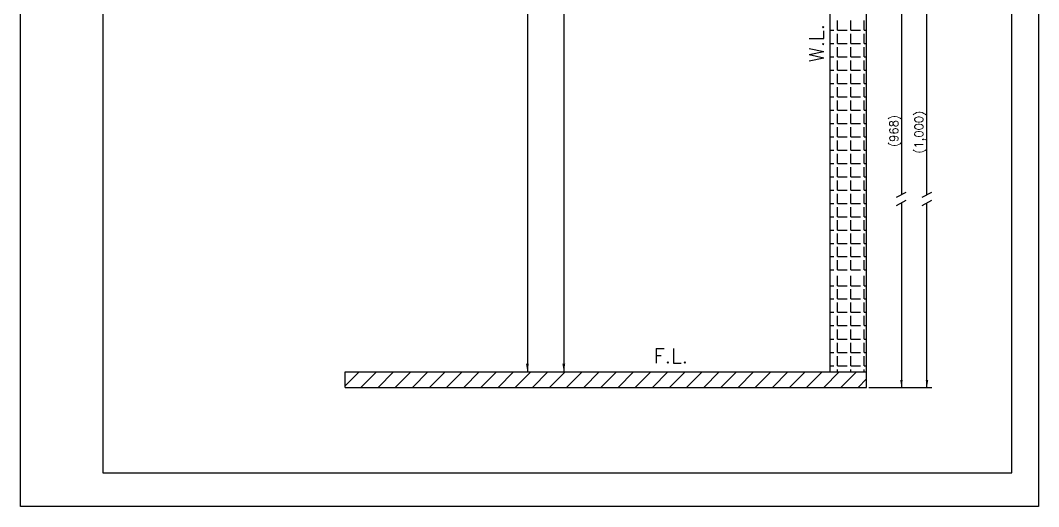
# Model space of a CAD drawing. Extents: x -6207 to -5787, y -4608 to -3937.
# Drawn here: x -6207 to -5787, y -4608 to -4407.2 of the extents above; entities that cross this region are included whole.
import ezdxf

# ---------------------------------------------------------------- set-up
doc = ezdxf.new("R2010")
doc.units = 0
doc.header["$LTSCALE"] = 7
doc.layers.get('0').update_dxf_attribs({"color": 2, "linetype": 'CONTINUOUS'})
doc.layers.add('D', color=2, linetype='CONTINUOUS')
doc.layers.add('HT', color=3, linetype='CONTINUOUS')
doc.styles.add('GHS', font='ROMANS.shx', dxfattribs={"bigfont": 'GHS.shx'})

msp = doc.modelspace()

# ---------------------------------------------------------------- hatches: boundary and pattern name
at = {"layer": 'HT', "ltscale": 0.5}
h = msp.add_hatch(dxfattribs=at)
h.set_pattern_fill('ANSI31', color=256, scale=40, style=0)
h.set_pattern_definition([(45, (-5898.1064, -3810.495), (-3.535534, 3.535534), [])])
h.paths.add_polyline_path([(-5857.94466, -4558.71485), (-5857.94466, -4552.31485), (-6072.94466, -4552.31485), (-6072.94466, -4558.71485)])

# ---------------------------------------------------------------- linework, layer by layer
at = {"color": 4}
for p, q in [((-6172.9666, -3968.34396), (-6172.9666, -4593.9516)), ((-5797.9666, -4593.9516), (-5797.9666, -3968.34396)), ((-6172.9666, -4593.9516), (-5797.9666, -4593.9516))]:
    msp.add_line(p, q, dxfattribs=at)
for p, q in [((-5833.02661, -4479.13233), (-5833.02661, -4361.52225)), ((-5833.02661, -4558.71485), (-5833.02661, -4482.5306)), ((-5856.44466, -4558.71485), (-5831.02661, -4558.71485))]:
    msp.add_line(p, q)
msp.add_solid([(-5833.52661, -4555.71485), (-5832.52661, -4555.71485), (-5833.02661, -4558.71485)])
at = {"layer": 'D'}
for p, q in [((-5997.799, -4078.05977), (-5997.799, -4552.31485)), ((-5982.799, -4096.9196), (-5982.799, -4552.31485)), ((-5843.54459, -4367.83225), (-5843.54459, -4479.13233)), ((-5845.54459, -4480.19655), (-5841.54459, -4478.06812)), ((-5835.02661, -4480.19655), (-5831.02661, -4478.06812)), ((-5845.54459, -4483.59482), (-5841.54459, -4481.46639)), ((-5843.54459, -4482.5306), (-5843.54459, -4558.71485)), ((-5835.02661, -4483.59482), (-5831.02661, -4481.46639)), ((-5856.94466, -4558.71485), (-5841.54459, -4558.71485))]:
    msp.add_line(p, q, dxfattribs=at)
msp.add_lwpolyline([(-6206.9666, -3937.34396), (-5786.9666, -3937.34396), (-5786.9666, -4607.9516), (-6206.9666, -4607.9516)], close=True, dxfattribs=at)
for points in [[(-5998.40159, -4548.93041), (-5997.23492, -4548.93041), (-5997.81826, -4552.43041)], [(-5983.40159, -4548.93041), (-5982.23492, -4548.93041), (-5982.81826, -4552.43041)], [(-5844.04459, -4555.71485), (-5843.04459, -4555.71485), (-5843.54459, -4558.71485)]]:
    msp.add_solid(points, dxfattribs=at)
at = {"layer": 'HT', "ltscale": 0.5}
for p, q in [((-5872.94466, -4552.31485), (-5872.94466, -4058.21485)), ((-5857.94466, -4558.71485), (-5857.94466, -4058.21485)), ((-5869.95667, -4411.24744), (-5869.95667, -4407.24744)), ((-5864.45667, -4411.24744), (-5864.45667, -4407.24744)), ((-5858.95667, -4411.24744), (-5858.95667, -4407.24744)), ((-5872.94466, -4411.24744), (-5871.45667, -4411.24744)), ((-5869.95667, -4411.24744), (-5865.95667, -4411.24744)), ((-5869.95667, -4416.74744), (-5869.95667, -4412.74744)), ((-5864.45667, -4411.24744), (-5860.45667, -4411.24744)), ((-5864.45667, -4416.74744), (-5864.45667, -4412.74744)), ((-5858.95667, -4411.24744), (-5857.94466, -4411.24744)), ((-5858.95667, -4416.74744), (-5858.95667, -4412.74744)), ((-5872.94466, -4416.74744), (-5871.45667, -4416.74744)), ((-5869.95667, -4416.74744), (-5865.95667, -4416.74744)), ((-5869.95667, -4422.24744), (-5869.95667, -4418.24744)), ((-5864.45667, -4416.74744), (-5860.45667, -4416.74744)), ((-5864.45667, -4422.24744), (-5864.45667, -4418.24744)), ((-5858.95667, -4416.74744), (-5857.94466, -4416.74744)), ((-5858.95667, -4422.24744), (-5858.95667, -4418.24744)), ((-5872.94466, -4422.24744), (-5871.45667, -4422.24744)), ((-5869.95667, -4422.24744), (-5865.95667, -4422.24744)), ((-5864.45667, -4422.24744), (-5860.45667, -4422.24744)), ((-5858.95667, -4422.24744), (-5857.94466, -4422.24744)), ((-5869.95667, -4427.74744), (-5869.95667, -4423.74744)), ((-5864.45667, -4427.74744), (-5864.45667, -4423.74744)), ((-5858.95667, -4427.74744), (-5858.95667, -4423.74744)), ((-5872.94466, -4427.74744), (-5871.45667, -4427.74744)), ((-5869.95667, -4427.74744), (-5865.95667, -4427.74744)), ((-5869.95667, -4433.24744), (-5869.95667, -4429.24744)), ((-5864.45667, -4427.74744), (-5860.45667, -4427.74744)), ((-5864.45667, -4433.24744), (-5864.45667, -4429.24744)), ((-5858.95667, -4427.74744), (-5857.94466, -4427.74744)), ((-5858.95667, -4433.24744), (-5858.95667, -4429.24744)), ((-5872.94466, -4433.24744), (-5871.45667, -4433.24744)), ((-5869.95667, -4433.24744), (-5865.95667, -4433.24744)), ((-5869.95667, -4438.74744), (-5869.95667, -4434.74744)), ((-5864.45667, -4433.24744), (-5860.45667, -4433.24744)), ((-5864.45667, -4438.74744), (-5864.45667, -4434.74744)), ((-5858.95667, -4433.24744), (-5857.94466, -4433.24744)), ((-5858.95667, -4438.74744), (-5858.95667, -4434.74744)), ((-5872.94466, -4438.74744), (-5871.45667, -4438.74744)), ((-5869.95667, -4438.74744), (-5865.95667, -4438.74744)), ((-5864.45667, -4438.74744), (-5860.45667, -4438.74744)), ((-5858.95667, -4438.74744), (-5857.94466, -4438.74744)), ((-5869.95667, -4444.23766), (-5869.95667, -4440.23766)), ((-5864.45667, -4444.23766), (-5864.45667, -4440.23766)), ((-5858.95667, -4444.23766), (-5858.95667, -4440.23766)), ((-5872.94466, -4444.23766), (-5871.45667, -4444.23766)), ((-5869.95667, -4444.23766), (-5865.95667, -4444.23766)), ((-5869.95667, -4449.74446), (-5869.95667, -4445.74446)), ((-5864.45667, -4444.23766), (-5860.45667, -4444.23766)), ((-5864.45667, -4449.74446), (-5864.45667, -4445.74446)), ((-5858.95667, -4444.23766), (-5857.94466, -4444.23766)), ((-5858.95667, -4449.74446), (-5858.95667, -4445.74446)), ((-5872.94466, -4449.74446), (-5871.45667, -4449.74446)), ((-5869.95667, -4449.74446), (-5865.95667, -4449.74446)), ((-5869.95667, -4455.24446), (-5869.95667, -4451.24446)), ((-5864.45667, -4449.74446), (-5860.45667, -4449.74446)), ((-5864.45667, -4455.24446), (-5864.45667, -4451.24446)), ((-5858.95667, -4449.74446), (-5857.94466, -4449.74446)), ((-5858.95667, -4455.24446), (-5858.95667, -4451.24446)), ((-5872.94466, -4455.24446), (-5871.45667, -4455.24446)), ((-5869.95667, -4455.24446), (-5865.95667, -4455.24446)), ((-5864.45667, -4455.24446), (-5860.45667, -4455.24446)), ((-5858.95667, -4455.24446), (-5857.94466, -4455.24446)), ((-5869.95667, -4460.74446), (-5869.95667, -4456.74446)), ((-5864.45667, -4460.74446), (-5864.45667, -4456.74446)), ((-5858.95667, -4460.74446), (-5858.95667, -4456.74446)), ((-5872.94466, -4460.74446), (-5871.45667, -4460.74446)), ((-5869.95667, -4460.74446), (-5865.95667, -4460.74446)), ((-5869.95667, -4466.24446), (-5869.95667, -4462.24446)), ((-5864.45667, -4460.74446), (-5860.45667, -4460.74446)), ((-5864.45667, -4466.24446), (-5864.45667, -4462.24446)), ((-5858.95667, -4460.74446), (-5857.94466, -4460.74446)), ((-5858.95667, -4466.24446), (-5858.95667, -4462.24446)), ((-5872.94466, -4466.24446), (-5871.45667, -4466.24446)), ((-5869.95667, -4466.24446), (-5865.95667, -4466.24446)), ((-5869.95667, -4471.74446), (-5869.95667, -4467.74446)), ((-5864.45667, -4466.24446), (-5860.45667, -4466.24446)), ((-5864.45667, -4471.74446), (-5864.45667, -4467.74446)), ((-5858.95667, -4466.24446), (-5857.94466, -4466.24446)), ((-5858.95667, -4471.74446), (-5858.95667, -4467.74446)), ((-5872.94466, -4471.74446), (-5871.45667, -4471.74446)), ((-5869.95667, -4471.74446), (-5865.95667, -4471.74446)), ((-5864.45667, -4471.74446), (-5860.45667, -4471.74446)), ((-5858.95667, -4471.74446), (-5857.94466, -4471.74446)), ((-5869.95667, -4477.24446), (-5869.95667, -4473.24446)), ((-5864.45667, -4477.24446), (-5864.45667, -4473.24446)), ((-5858.95667, -4477.24446), (-5858.95667, -4473.24446)), ((-5872.94466, -4477.24446), (-5871.45667, -4477.24446)), ((-5869.95667, -4477.24446), (-5865.95667, -4477.24446)), ((-5869.95667, -4482.74446), (-5869.95667, -4478.74446)), ((-5864.45667, -4477.24446), (-5860.45667, -4477.24446)), ((-5864.45667, -4482.74446), (-5864.45667, -4478.74446)), ((-5858.95667, -4477.24446), (-5857.94466, -4477.24446)), ((-5858.95667, -4482.74446), (-5858.95667, -4478.74446)), ((-5872.94466, -4482.74446), (-5871.45667, -4482.74446)), ((-5869.95667, -4482.74446), (-5865.95667, -4482.74446)), ((-5869.95667, -4488.24446), (-5869.95667, -4484.24446)), ((-5864.45667, -4482.74446), (-5860.45667, -4482.74446)), ((-5864.45667, -4488.24446), (-5864.45667, -4484.24446)), ((-5858.95667, -4482.74446), (-5857.94466, -4482.74446)), ((-5858.95667, -4488.24446), (-5858.95667, -4484.24446)), ((-5872.94466, -4488.24446), (-5871.45667, -4488.24446)), ((-5869.95667, -4488.24446), (-5865.95667, -4488.24446)), ((-5869.95667, -4493.74446), (-5869.95667, -4489.74446)), ((-5864.45667, -4488.24446), (-5860.45667, -4488.24446)), ((-5864.45667, -4493.74446), (-5864.45667, -4489.74446)), ((-5858.95667, -4488.24446), (-5857.94466, -4488.24446)), ((-5858.95667, -4493.74446), (-5858.95667, -4489.74446)), ((-5872.94466, -4493.74446), (-5871.45667, -4493.74446)), ((-5869.95667, -4493.74446), (-5865.95667, -4493.74446)), ((-5864.45667, -4493.74446), (-5860.45667, -4493.74446)), ((-5858.95667, -4493.74446), (-5857.94466, -4493.74446)), ((-5869.95667, -4499.24446), (-5869.95667, -4495.24446)), ((-5864.45667, -4499.24446), (-5864.45667, -4495.24446)), ((-5858.95667, -4499.24446), (-5858.95667, -4495.24446)), ((-5872.94466, -4499.24446), (-5871.45667, -4499.24446)), ((-5869.95667, -4499.24446), (-5865.95667, -4499.24446)), ((-5869.95667, -4504.74446), (-5869.95667, -4500.74446)), ((-5864.45667, -4499.24446), (-5860.45667, -4499.24446)), ((-5864.45667, -4504.74446), (-5864.45667, -4500.74446)), ((-5858.95667, -4499.24446), (-5857.94466, -4499.24446)), ((-5858.95667, -4504.74446), (-5858.95667, -4500.74446)), ((-5872.94466, -4504.74446), (-5871.45667, -4504.74446)), ((-5869.95667, -4504.74446), (-5865.95667, -4504.74446)), ((-5869.95667, -4510.23468), (-5869.95667, -4506.23468)), ((-5864.45667, -4504.74446), (-5860.45667, -4504.74446)), ((-5864.45667, -4510.23468), (-5864.45667, -4506.23468)), ((-5858.95667, -4504.74446), (-5857.94466, -4504.74446)), ((-5858.95667, -4510.23468), (-5858.95667, -4506.23468)), ((-5872.94466, -4510.23468), (-5871.45667, -4510.23468)), ((-5869.95667, -4510.23468), (-5865.95667, -4510.23468)), ((-5864.45667, -4510.23468), (-5860.45667, -4510.23468)), ((-5858.95667, -4510.23468), (-5857.94466, -4510.23468)), ((-5869.95667, -4516.72268), (-5869.95667, -4512.72268)), ((-5864.45667, -4516.72268), (-5864.45667, -4512.72268)), ((-5858.95667, -4516.72268), (-5858.95667, -4512.72268)), ((-5872.94466, -4516.72268), (-5871.45667, -4516.72268)), ((-5869.95667, -4516.72268), (-5865.95667, -4516.72268)), ((-5869.95667, -4522.22268), (-5869.95667, -4518.22268)), ((-5864.45667, -4516.72268), (-5860.45667, -4516.72268)), ((-5864.45667, -4522.22268), (-5864.45667, -4518.22268)), ((-5858.95667, -4516.72268), (-5857.94466, -4516.72268)), ((-5858.95667, -4522.22268), (-5858.95667, -4518.22268)), ((-5872.94466, -4522.22268), (-5871.45667, -4522.22268)), ((-5869.95667, -4522.22268), (-5865.95667, -4522.22268)), ((-5864.45667, -4522.22268), (-5860.45667, -4522.22268)), ((-5858.95667, -4522.22268), (-5857.94466, -4522.22268)), ((-5869.95667, -4527.72268), (-5869.95667, -4523.72268)), ((-5864.45667, -4527.72268), (-5864.45667, -4523.72268)), ((-5858.95667, -4527.72268), (-5858.95667, -4523.72268)), ((-5872.94466, -4527.72268), (-5871.45667, -4527.72268)), ((-5869.95667, -4527.72268), (-5865.95667, -4527.72268)), ((-5869.95667, -4533.22268), (-5869.95667, -4529.22268)), ((-5864.45667, -4527.72268), (-5860.45667, -4527.72268)), ((-5864.45667, -4533.22268), (-5864.45667, -4529.22268)), ((-5858.95667, -4527.72268), (-5857.94466, -4527.72268)), ((-5858.95667, -4533.22268), (-5858.95667, -4529.22268)), ((-5872.94466, -4533.22268), (-5871.45667, -4533.22268)), ((-5869.95667, -4533.22268), (-5865.95667, -4533.22268)), ((-5869.95667, -4538.84517), (-5869.95667, -4534.84517)), ((-5864.45667, -4533.22268), (-5860.45667, -4533.22268)), ((-5864.45667, -4538.84517), (-5864.45667, -4534.84517)), ((-5858.95667, -4533.22268), (-5857.94466, -4533.22268)), ((-5858.95667, -4538.84517), (-5858.95667, -4534.84517)), ((-5872.94466, -4538.84517), (-5871.45667, -4538.84517)), ((-5869.95667, -4538.84517), (-5865.95667, -4538.84517)), ((-5864.45667, -4538.84517), (-5860.45667, -4538.84517)), ((-5858.95667, -4538.84517), (-5857.94466, -4538.84517)), ((-5872.94466, -4544.34517), (-5871.45667, -4544.34517)), ((-5869.95667, -4544.34517), (-5869.95667, -4540.34517)), ((-5869.95667, -4544.34517), (-5865.95667, -4544.34517)), ((-5864.45667, -4544.34517), (-5864.45667, -4540.34517)), ((-5864.45667, -4544.34517), (-5860.45667, -4544.34517)), ((-5858.95667, -4544.34517), (-5858.95667, -4540.34517)), ((-5858.95667, -4544.34517), (-5857.94466, -4544.34517)), ((-5869.95667, -4549.881), (-5869.95667, -4545.881)), ((-5864.45667, -4549.881), (-5864.45667, -4545.881)), ((-5858.95667, -4549.881), (-5858.95667, -4545.881)), ((-6072.94466, -4552.31485), (-5857.94466, -4552.31485)), ((-6072.94466, -4552.31485), (-5857.94466, -4552.31485)), ((-6072.94466, -4558.71485), (-6072.94466, -4552.31485)), ((-5872.94466, -4549.881), (-5871.45667, -4549.881)), ((-5869.95667, -4549.881), (-5865.95667, -4549.881)), ((-5869.95667, -4552.31485), (-5869.95667, -4551.381)), ((-5864.45667, -4549.881), (-5860.45667, -4549.881)), ((-5864.45667, -4552.31485), (-5864.45667, -4551.381)), ((-5858.95667, -4549.881), (-5857.94466, -4549.881)), ((-5858.95667, -4552.31485), (-5858.95667, -4551.381)), ((-6072.94466, -4558.71485), (-5857.94466, -4558.71485)), ((-6072.94466, -4558.71485), (-5857.94466, -4558.71485))]:
    msp.add_line(p, q, dxfattribs=at)

# ---------------------------------------------------------------- texts
at = {"insert": (-5835.77661, -4453.38532), "char_height": 3.5, "attachment_point": 5, "rotation": 90, "style": 'GHS'}
msp.add_mtext('(1,000)', dxfattribs=at)
at = {"layer": 'D', "ltscale": 0.5, "style": 'GHS'}
msp.add_text('W.L.', height=6, rotation=90, dxfattribs=at).set_placement((-5875.54606, -4424.42096))
msp.add_text('F.L.', height=6, dxfattribs=at).set_placement((-5945.78044, -4548.72248))
at = {"layer": 'D', "insert": (-5846.08207, -4452.86085), "char_height": 3.5, "attachment_point": 5, "rotation": 90, "style": 'GHS'}
msp.add_mtext('\\A1;(968)', dxfattribs=at)

doc.saveas('drawing.dxf')
